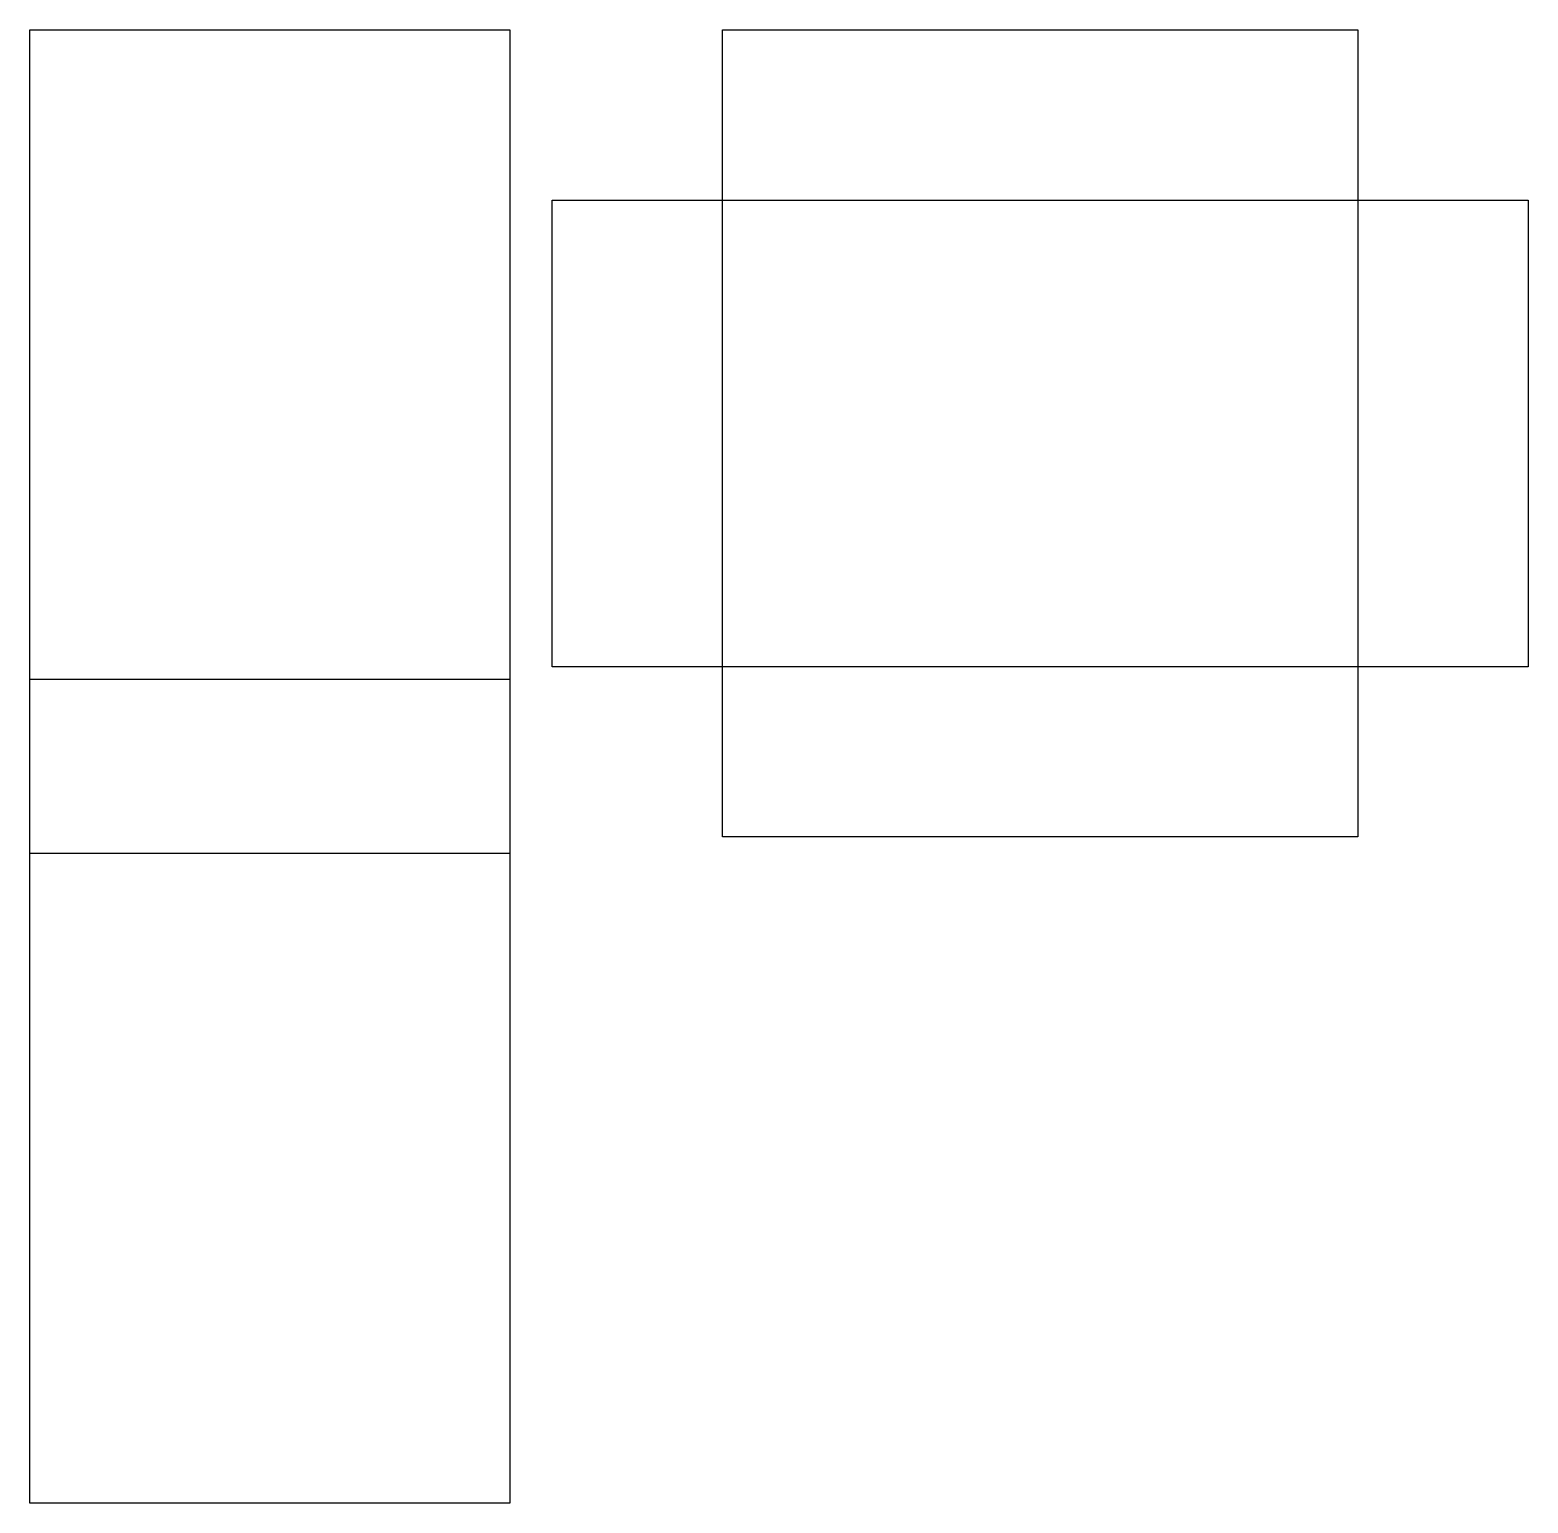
# Model space of a CAD drawing. Header units: millimetres. Extents: x 0 to 708, y 0 to 696.
import ezdxf

# ---------------------------------------------------------------- set-up
doc = ezdxf.new("R2010")
doc.units = ezdxf.units.MM
doc.layers.add('CREASE', color=5, linetype='CONTINUOUS')
doc.layers.add('CUT', color=1, linetype='CONTINUOUS')

msp = doc.modelspace()

# ---------------------------------------------------------------- linework, layer by layer
at = {"layer": 'CREASE'}
for p, q in [((327.35, 615.7), (627.8, 615.7)), ((327.35, 395.25), (327.35, 615.7)), ((627.8, 615.7), (627.8, 395.25)), ((627.8, 395.25), (327.35, 395.25)), ((226.9, 389.25), (0, 389.25)), ((226.9, 306.9), (0, 306.9))]:
    msp.add_line(p, q, dxfattribs=at)
at = {"layer": 'CUT'}
for p, q in [((0, 696.15), (226.9, 696.15)), ((0, 389.25), (0, 696.15)), ((226.9, 696.15), (226.9, 389.25)), ((327.35, 696.15), (627.8, 696.15)), ((327.35, 615.7), (327.35, 696.15)), ((627.8, 696.15), (627.8, 615.7)), ((246.9, 615.7), (327.35, 615.7)), ((246.9, 395.25), (246.9, 615.7)), ((627.8, 615.7), (708.25, 615.7)), ((708.25, 615.7), (708.25, 395.25)), ((327.35, 395.25), (246.9, 395.25)), ((327.35, 314.8), (327.35, 395.25)), ((627.8, 395.25), (627.8, 314.8)), ((708.25, 395.25), (627.8, 395.25)), ((0, 306.9), (0, 389.25)), ((226.9, 389.25), (226.9, 306.9)), ((627.8, 314.8), (327.35, 314.8)), ((0, 0), (0, 306.9)), ((226.9, 306.9), (226.9, 0)), ((226.9, 0), (0, 0))]:
    msp.add_line(p, q, dxfattribs=at)

doc.saveas('drawing.dxf')
